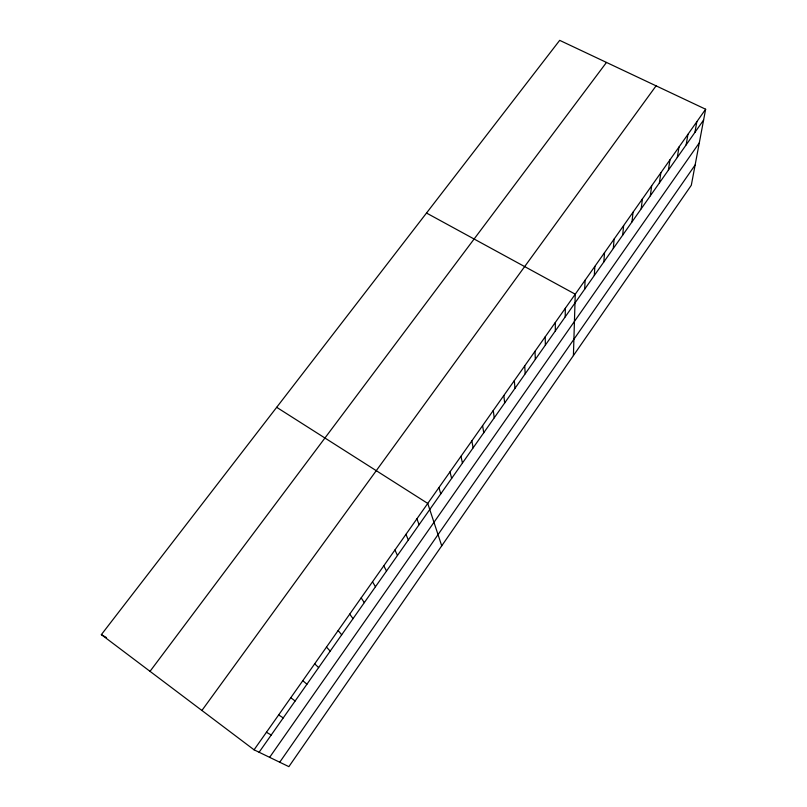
<?xml version="1.0" encoding="UTF-8"?>
<svg xmlns="http://www.w3.org/2000/svg" width="807" height="807" viewBox="0 0 807 807"><rect width="100%" height="100%" fill="white"/><g stroke="black" fill="none" stroke-linecap="round" stroke-linejoin="round"><path stroke-width="1.21" d="M565.203 316.889L565.324 308.274M573.414 355.584L575.25 294.192L426.51 213.038M584.692 289.168L585.095 280.231M594.315 275.49L594.86 266.381M603.848 261.922L604.524 252.662M613.3 248.475L614.117 239.064M622.681 235.14L623.629 225.577M631.972 221.925L633.051 212.201M641.192 208.811L642.392 198.946M650.331 195.808L651.663 185.802M659.39 182.917L660.852 172.769M668.378 170.136L669.961 159.847M677.295 157.456L678.99 147.035M686.142 144.887L687.947 134.325M694.908 132.409L696.834 121.726M705.641 109.227L691.306 185.267L288.876 766.65L254.064 749.814L101.359 634.635L559.695 40.35L705.641 109.227L254.064 749.814M279.726 762.232L695.13 164.991M269.629 757.349L699.306 142.849M259.097 752.255L703.603 120.041M201.901 710.483L656.081 85.845M150.021 671.343L606.481 62.432M266.421 732.282L271.233 735.006M101.359 634.635L106.504 637.591M276.68 407.313L427.75 503.427L441.722 545.835M278.667 714.921L283.247 717.907M290.782 697.722L295.15 700.98M302.796 680.684L306.942 684.205M314.69 663.808L318.634 667.591M326.472 647.093L330.204 651.128M338.153 630.539L341.674 634.816M349.713 614.127L353.042 618.646M361.173 597.876L364.3 602.637M372.521 581.776L375.457 586.76M383.769 565.818L386.513 571.033M394.916 550.011L397.468 555.448M405.961 534.335L408.332 540.004M416.906 518.81L419.095 524.701M438.927 487.579L440.753 493.894M449.993 471.873L451.648 478.4M460.968 456.318L462.441 463.047M471.833 440.894L473.134 447.835M482.606 425.622L483.736 432.764M493.269 410.481L494.237 417.824M503.85 395.491L504.647 403.016M514.321 380.622L514.967 388.338M524.711 365.894L525.196 373.792M535.001 351.297L535.323 359.377M545.199 336.832L545.371 345.093M555.307 322.487L555.337 330.931"/></g></svg>
